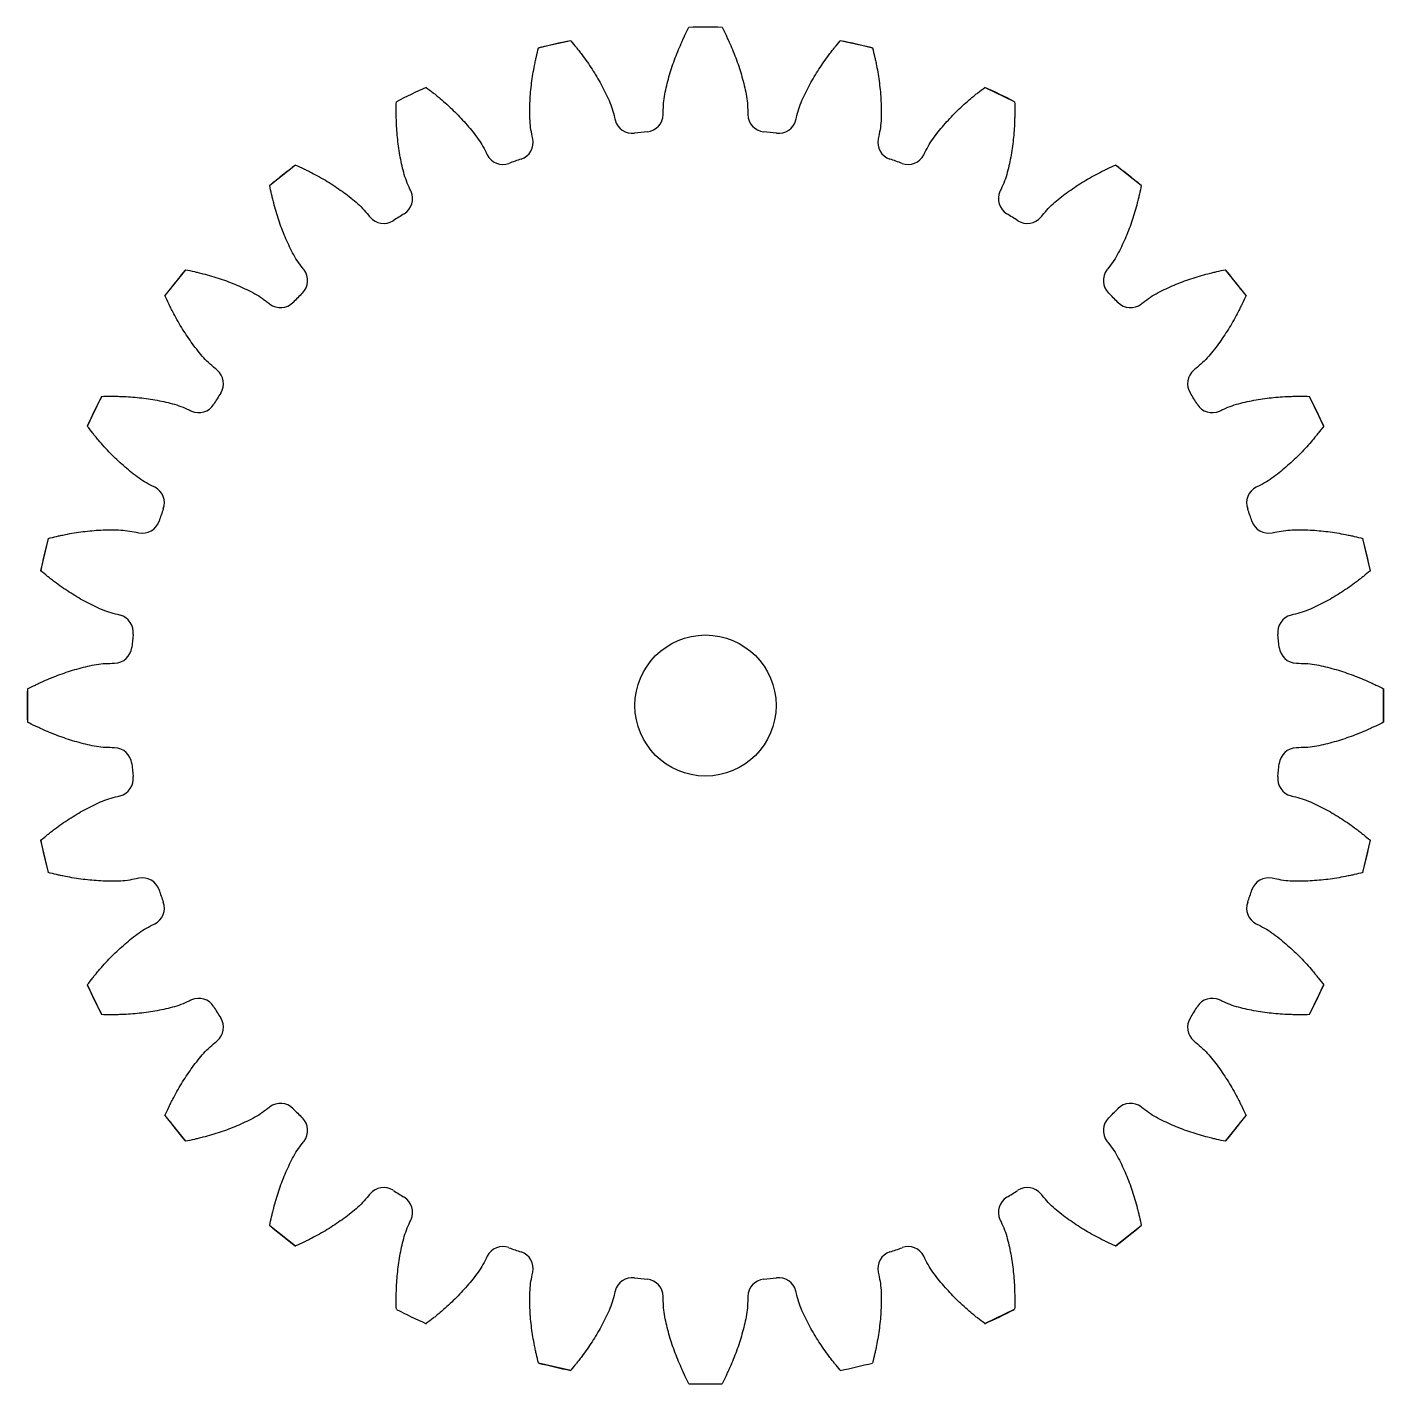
# Model space of a CAD drawing. Header units: inches. Extents: x 0.9 to 97.5, y -1.2 to 16.7.
# Drawn here: x 12.297 to 14.797, y 4.411 to 6.911 of the extents above; entities that cross this region are included whole.
import ezdxf

# ---------------------------------------------------------------- set-up
doc = ezdxf.new("R2010")
doc.units = ezdxf.units.IN
doc.header["$MEASUREMENT"] = 0

msp = doc.modelspace()

# ---------------------------------------------------------------- linework, layer by layer
at = {"color": 7, "linetype": 'Continuous'}
for p, q in [((13.2984, 6.8865), (13.239, 6.873)), ((13.8545, 6.873), (13.7952, 6.8865)), ((14.1164, 6.7741), (14.0615, 6.8005)), ((12.7915, 6.6574), (12.7438, 6.6195)), ((14.3497, 6.6195), (14.3021, 6.6574)), ((12.5888, 6.4644), (12.5508, 6.4168)), ((14.5428, 6.4168), (14.5048, 6.4644)), ((12.4341, 6.2311), (12.4077, 6.1762)), ((14.6859, 6.1762), (14.6595, 6.2311)), ((12.3353, 5.9692), (12.3217, 5.9098)), ((14.7719, 5.9098), (14.7583, 5.9692)), ((12.2972, 5.6919), (12.2972, 5.631)), ((14.7964, 5.631), (14.7964, 5.6919)), ((12.3217, 5.4131), (12.3353, 5.3537)), ((14.7583, 5.3537), (14.7719, 5.4131)), ((12.4077, 5.1467), (12.4341, 5.0918)), ((14.6595, 5.0918), (14.6859, 5.1467)), ((12.5508, 4.9061), (12.5888, 4.8585)), ((14.5048, 4.8585), (14.5428, 4.9061)), ((12.7438, 4.7034), (12.7915, 4.6655)), ((14.3021, 4.6655), (14.3497, 4.7034)), ((14.0615, 4.5224), (14.1164, 4.5488)), ((13.239, 4.4499), (13.2984, 4.4364)), ((13.5163, 4.4118), (13.5772, 4.4118))]:
    msp.add_line(p, q, dxfattribs=at)
msp.add_circle((13.5468, 5.6614), 0.13)
for centre, radius, start, end in [((13.5468, 5.6614), 1.25, 88.6038, 91.3962), ((13.5468, 5.6614), 1.25, 101.461, 104.2533), ((13.5468, 5.6614), 1.25, 75.7467, 78.539), ((13.5468, 5.6614), 1.25, 114.3181, 117.1104), ((13.5468, 5.6614), 1.25, 62.8896, 65.6819), ((13.4364, 6.751), 0.0325, 275.7832, 358.751), ((13.6571, 6.751), 0.0325, 181.249, 264.2168), ((13.4119, 6.7483), 0.0325, 194.1062, 277.0739), ((13.6817, 6.7483), 0.0325, 262.9261, 345.8938), ((13.1967, 6.6992), 0.0325, 288.6404, 11.6081), ((13.5468, 5.6614), 1.0627, 95.7832, 97.0739), ((13.5468, 5.6614), 1.0627, 82.9261, 84.2168), ((13.8968, 6.6992), 0.0325, 168.3919, 251.3596), ((13.1735, 6.691), 0.0325, 206.9633, 289.9311), ((13.9201, 6.691), 0.0325, 250.0689, 333.0367), ((13.5468, 5.6614), 1.25, 127.1753, 129.9676), ((13.5468, 5.6614), 1.0627, 108.6404, 109.9311), ((13.5468, 5.6614), 1.0627, 70.0689, 71.3596), ((13.5468, 5.6614), 1.25, 50.0324, 52.8247), ((12.9746, 6.5953), 0.0325, 301.4975, 24.4652), ((14.119, 6.5953), 0.0325, 155.5348, 238.5025), ((12.9537, 6.5821), 0.0325, 219.8205, 302.7882), ((13.5468, 5.6614), 1.0627, 121.4975, 122.7882), ((13.5468, 5.6614), 1.0627, 57.2118, 58.5025), ((14.1399, 6.5821), 0.0325, 237.2118, 320.1795), ((13.5468, 5.6614), 1.25, 140.0324, 142.8247), ((12.7812, 6.4445), 0.0325, 314.3547, 37.3224), ((14.3124, 6.4445), 0.0325, 142.6776, 225.6453), ((13.5468, 5.6614), 1.25, 37.1753, 39.9676), ((12.7637, 6.4271), 0.0325, 232.6776, 315.6453), ((13.5468, 5.6614), 1.0627, 134.3547, 135.6453), ((13.5468, 5.6614), 1.0627, 44.3547, 45.6453), ((14.3299, 6.4271), 0.0325, 224.3547, 307.3224), ((12.6261, 6.2545), 0.0325, 327.2118, 50.1795), ((14.4675, 6.2545), 0.0325, 129.8205, 212.7882), ((13.5468, 5.6614), 1.25, 152.8896, 155.6819), ((13.5468, 5.6614), 1.0627, 147.2118, 148.5025), ((13.5468, 5.6614), 1.0627, 31.4975, 32.7882), ((13.5468, 5.6614), 1.25, 24.3181, 27.1104), ((12.613, 6.2336), 0.0325, 245.5348, 328.5025), ((14.4806, 6.2336), 0.0325, 211.4975, 294.4652), ((12.5172, 6.0348), 0.0325, 340.0689, 63.0367), ((14.5764, 6.0348), 0.0325, 116.9633, 199.9311), ((12.5091, 6.0115), 0.0325, 258.3919, 341.3596), ((13.5468, 5.6614), 1.0627, 160.0689, 161.3596), ((13.5468, 5.6614), 1.0627, 18.6404, 19.9311), ((14.5845, 6.0115), 0.0325, 198.6404, 281.6081), ((13.5468, 5.6614), 1.25, 165.7467, 168.539), ((13.5468, 5.6614), 1.25, 11.461, 14.2533), ((12.46, 5.7963), 0.0325, 352.9261, 75.8938), ((14.6336, 5.7963), 0.0325, 104.1062, 187.0739), ((13.5468, 5.6614), 1.0627, 172.9261, 174.2168), ((13.5468, 5.6614), 1.0627, 5.7832, 7.0739), ((12.4572, 5.7718), 0.0325, 271.249, 354.2168), ((14.6364, 5.7718), 0.0325, 185.7832, 268.751), ((13.5468, 5.6614), 1.25, 178.6038, 181.3962), ((13.5468, 5.6614), 1.25, 358.6038, 1.3962), ((12.4572, 5.5511), 0.0325, 5.7832, 88.751), ((14.6364, 5.5511), 0.0325, 91.249, 174.2168), ((13.5468, 5.6614), 1.0627, 185.7832, 187.0739), ((13.5468, 5.6614), 1.0627, 352.9261, 354.2168), ((12.46, 5.5266), 0.0325, 284.1062, 7.0739), ((14.6336, 5.5266), 0.0325, 172.9261, 255.8938), ((13.5468, 5.6614), 1.25, 191.461, 194.2533), ((13.5468, 5.6614), 1.25, 345.7467, 348.539), ((12.5091, 5.3114), 0.0325, 18.6404, 101.6081), ((14.5845, 5.3114), 0.0325, 78.3919, 161.3596), ((13.5468, 5.6614), 1.0627, 198.6404, 199.9311), ((13.5468, 5.6614), 1.0627, 340.0689, 341.3596), ((12.5172, 5.2881), 0.0325, 296.9633, 19.9311), ((14.5764, 5.2881), 0.0325, 160.0689, 243.0367), ((13.5468, 5.6614), 1.25, 204.3181, 207.1104), ((13.5468, 5.6614), 1.25, 332.8896, 335.6819), ((12.613, 5.0893), 0.0325, 31.4975, 114.4652), ((13.5468, 5.6614), 1.0627, 211.4975, 212.7882), ((13.5468, 5.6614), 1.0627, 327.2118, 328.5025), ((14.4806, 5.0893), 0.0325, 65.5348, 148.5025), ((12.6261, 5.0684), 0.0325, 309.8205, 32.7882), ((14.4675, 5.0684), 0.0325, 147.2118, 230.1795), ((12.7637, 4.8958), 0.0325, 44.3547, 127.3224), ((14.3299, 4.8958), 0.0325, 52.6776, 135.6453), ((13.5468, 5.6614), 1.25, 217.1753, 219.9676), ((13.5468, 5.6614), 1.0627, 224.3547, 225.6453), ((12.7812, 4.8784), 0.0325, 322.6776, 45.6453), ((14.3124, 4.8784), 0.0325, 134.3547, 217.3224), ((13.5468, 5.6614), 1.0627, 314.3547, 315.6453), ((13.5468, 5.6614), 1.25, 320.0324, 322.8247), ((12.9537, 4.7408), 0.0325, 57.2118, 140.1795), ((13.5468, 5.6614), 1.0627, 237.2118, 238.5025), ((12.9746, 4.7276), 0.0325, 335.5348, 58.5025), ((14.119, 4.7276), 0.0325, 121.4975, 204.4652), ((13.5468, 5.6614), 1.0627, 301.4975, 302.7882), ((14.1399, 4.7408), 0.0325, 39.8205, 122.7882), ((13.5468, 5.6614), 1.25, 230.0324, 232.8247), ((13.5468, 5.6614), 1.25, 307.1753, 309.9676), ((13.1735, 4.6319), 0.0325, 70.0689, 153.0367), ((13.5468, 5.6614), 1.0627, 250.0689, 251.3596), ((13.1967, 4.6237), 0.0325, 348.3919, 71.3596), ((13.8968, 4.6237), 0.0325, 108.6404, 191.6081), ((13.5468, 5.6614), 1.0627, 288.6404, 289.9311), ((13.9201, 4.6319), 0.0325, 26.9633, 109.9311), ((13.4119, 4.5746), 0.0325, 82.9261, 165.8938), ((13.5468, 5.6614), 1.0627, 262.9261, 264.2168), ((13.4364, 4.5719), 0.0325, 1.249, 84.2168), ((13.6571, 4.5719), 0.0325, 95.7832, 178.751), ((13.5468, 5.6614), 1.0627, 275.7832, 277.0739), ((13.6817, 4.5746), 0.0325, 14.1062, 97.0739), ((13.5468, 5.6614), 1.25, 242.8896, 245.6819), ((13.5468, 5.6614), 1.25, 294.3181, 297.1104), ((13.5468, 5.6614), 1.25, 255.7467, 258.539), ((13.5468, 5.6614), 1.25, 281.461, 284.2533), ((13.5468, 5.6614), 1.25, 268.6038, 271.3962)]:
    msp.add_arc(centre, radius, start, end, dxfattribs=at)
for points, start_tangent, end_tangent in [([(13.5059, 6.8899), (13.509, 6.8964), (13.5163, 6.9111)], (0.00499, 0.010672), (0.005397, 0.010471)), ([(13.5772, 6.9111), (13.5846, 6.8964), (13.5876, 6.8899)], (0.005397, -0.010471), (0.00499, -0.010672)), ([(13.2984, 6.8865), (13.3088, 6.8738), (13.3133, 6.8682)], (0.007592, -0.009007), (0.007239, -0.009294)), ([(13.4689, 6.7503), (13.469, 6.755), (13.4696, 6.7714), (13.4719, 6.7877), (13.4754, 6.8038), (13.4795, 6.8197), (13.4843, 6.8354), (13.4896, 6.851), (13.4956, 6.8663), (13.5021, 6.8814), (13.5059, 6.8899)], (0.001587, 0.072808), (0.030823, 0.065927)), ([(13.5876, 6.8899), (13.5915, 6.8814), (13.598, 6.8663), (13.6039, 6.851), (13.6093, 6.8354), (13.614, 6.8197), (13.6182, 6.8038), (13.6216, 6.7877), (13.6239, 6.7714), (13.6246, 6.755), (13.6247, 6.7503)], (0.030823, -0.065927), (0.001587, -0.072808)), ([(13.7803, 6.8682), (13.7847, 6.8738), (13.7952, 6.8865)], (0.007239, 0.009294), (0.007592, 0.009007)), ([(13.2286, 6.7057), (13.2276, 6.7103), (13.2246, 6.7264), (13.2232, 6.7428), (13.223, 6.7592), (13.2235, 6.7757), (13.2246, 6.7921), (13.2264, 6.8084), (13.2288, 6.8247), (13.2317, 6.8409), (13.2336, 6.85)], (-0.014654, 0.071336), (0.015381, 0.071133)), ([(13.2336, 6.85), (13.2351, 6.857), (13.239, 6.873)], (0.00249, 0.011515), (0.002932, 0.01141)), ([(13.3133, 6.8682), (13.3189, 6.8608), (13.3286, 6.8475), (13.3378, 6.8339), (13.3465, 6.8199), (13.3546, 6.8056), (13.3622, 6.791), (13.3692, 6.7761), (13.375, 6.7608), (13.3793, 6.7449), (13.3804, 6.7404)], (0.044721, -0.057415), (0.017749, -0.070629)), ([(13.7132, 6.7404), (13.7143, 6.7449), (13.7186, 6.7608), (13.7244, 6.7761), (13.7314, 6.791), (13.739, 6.8056), (13.7471, 6.8199), (13.7558, 6.8339), (13.765, 6.8475), (13.7746, 6.8608), (13.7803, 6.8682)], (0.017749, 0.070629), (0.044721, 0.057415)), ([(13.8545, 6.873), (13.8584, 6.857), (13.86, 6.85)], (0.002932, -0.01141), (0.00249, -0.011515)), ([(13.86, 6.85), (13.8619, 6.8409), (13.8648, 6.8247), (13.8672, 6.8084), (13.869, 6.7921), (13.8701, 6.7757), (13.8706, 6.7592), (13.8704, 6.7428), (13.869, 6.7264), (13.866, 6.7103), (13.865, 6.7057)], (0.015381, -0.071133), (-0.014654, -0.071336)), ([(13.032, 6.8005), (13.045, 6.7905), (13.0506, 6.786)], (0.009406, -0.007092), (0.009126, -0.00745)), ([(14.043, 6.786), (14.0485, 6.7905), (14.0615, 6.8005)], (0.009126, 0.00745), (0.009406, 0.007092)), ([(13.0506, 6.786), (13.0578, 6.78), (13.0701, 6.7692), (13.0821, 6.758), (13.0937, 6.7463), (13.1048, 6.7342), (13.1155, 6.7216), (13.1256, 6.7086), (13.1347, 6.695), (13.1424, 6.6804), (13.1445, 6.6763)], (0.056376, -0.046024), (0.03302, -0.064909)), ([(13.9491, 6.6763), (13.9512, 6.6804), (13.9589, 6.695), (13.968, 6.7086), (13.9781, 6.7216), (13.9888, 6.7342), (13.9999, 6.7463), (14.0114, 6.758), (14.0234, 6.7692), (14.0358, 6.78), (14.043, 6.786)], (0.03302, 0.064909), (0.056376, 0.046024)), ([(12.977, 6.7505), (12.9769, 6.7577), (12.9772, 6.7741)], (-0.000135, 0.01178), (0.00032, 0.011776)), ([(13.0042, 6.6087), (13.0022, 6.6129), (12.9957, 6.628), (12.9907, 6.6437), (12.9868, 6.6597), (12.9837, 6.6758), (12.9811, 6.6921), (12.9792, 6.7084), (12.9779, 6.7248), (12.9771, 6.7412), (12.977, 6.7505)], (-0.03016, 0.066286), (-0.000834, 0.072772)), ([(14.1166, 6.7505), (14.1164, 6.7412), (14.1157, 6.7248), (14.1144, 6.7084), (14.1125, 6.6921), (14.1099, 6.6758), (14.1067, 6.6597), (14.1029, 6.6437), (14.0979, 6.628), (14.0913, 6.6129), (14.0894, 6.6087)], (-0.000834, -0.072772), (-0.03016, -0.066286)), ([(14.1164, 6.7741), (14.1167, 6.7577), (14.1166, 6.7505)], (0.00032, -0.011776), (-0.000135, -0.01178)), ([(12.7915, 6.6574), (12.8064, 6.6505), (12.8128, 6.6474)], (0.010748, -0.004821), (0.010555, -0.005233)), ([(14.2808, 6.6474), (14.2872, 6.6505), (14.3021, 6.6574)], (0.010555, 0.005233), (0.010748, 0.004821)), ([(12.8128, 6.6474), (12.8211, 6.6432), (12.8356, 6.6354), (12.8498, 6.6271), (12.8637, 6.6183), (12.8772, 6.6089), (12.8904, 6.5991), (12.9031, 6.5887), (12.915, 6.5774), (12.9258, 6.5649), (12.9288, 6.5613)], (0.065204, -0.032326), (0.046636, -0.055934)), ([(14.1648, 6.5613), (14.1678, 6.5649), (14.1785, 6.5774), (14.1905, 6.5887), (14.2032, 6.5991), (14.2164, 6.6089), (14.2299, 6.6183), (14.2438, 6.6271), (14.258, 6.6354), (14.2725, 6.6432), (14.2808, 6.6474)], (0.046636, 0.055934), (0.065204, 0.032326)), ([(12.7489, 6.5964), (12.7473, 6.6034), (12.7438, 6.6195)], (-0.002753, 0.011455), (-0.002309, 0.011552)), ([(14.3497, 6.6195), (14.3463, 6.6034), (14.3447, 6.5964)], (-0.002309, -0.011552), (-0.002753, -0.011455)), ([(12.807, 6.4642), (12.8042, 6.4679), (12.7944, 6.4812), (12.786, 6.4953), (12.7788, 6.5101), (12.7721, 6.5251), (12.766, 6.5403), (12.7604, 6.5558), (12.7555, 6.5715), (12.7512, 6.5874), (12.7489, 6.5964)], (-0.044154, 0.057913), (-0.017006, 0.070762)), ([(14.3447, 6.5964), (14.3424, 6.5874), (14.3381, 6.5715), (14.3331, 6.5558), (14.3276, 6.5403), (14.3215, 6.5251), (14.3148, 6.5101), (14.3075, 6.4953), (14.2992, 6.4812), (14.2894, 6.4679), (14.2866, 6.4642)], (-0.017006, -0.070762), (-0.044154, -0.057913)), ([(12.5888, 6.4644), (12.6049, 6.461), (12.6118, 6.4593)], (0.011552, -0.002309), (0.011455, -0.002753)), ([(12.6118, 6.4593), (12.6208, 6.4571), (12.6367, 6.4527), (12.6524, 6.4478), (12.6679, 6.4423), (12.6832, 6.4362), (12.6982, 6.4295), (12.7129, 6.4222), (12.7271, 6.4138), (12.7403, 6.4041), (12.744, 6.4012)], (0.070762, -0.017006), (0.057913, -0.044154)), ([(14.3496, 6.4012), (14.3533, 6.4041), (14.3665, 6.4138), (14.3807, 6.4222), (14.3954, 6.4295), (14.4104, 6.4362), (14.4257, 6.4423), (14.4412, 6.4478), (14.4569, 6.4527), (14.4727, 6.4571), (14.4818, 6.4593)], (0.057913, 0.044154), (0.070762, 0.017006)), ([(14.4818, 6.4593), (14.4887, 6.461), (14.5048, 6.4644)], (0.011455, 0.002753), (0.011552, 0.002309)), ([(12.5608, 6.3955), (12.5577, 6.4018), (12.5508, 6.4168)], (-0.005233, 0.010555), (-0.004821, 0.010748)), ([(14.5428, 6.4168), (14.5359, 6.4018), (14.5327, 6.3955)], (-0.004821, -0.010748), (-0.005233, -0.010555)), ([(12.6469, 6.2795), (12.6433, 6.2824), (12.6309, 6.2932), (12.6196, 6.3051), (12.6092, 6.3179), (12.5993, 6.331), (12.59, 6.3446), (12.5811, 6.3584), (12.5728, 6.3726), (12.5651, 6.3871), (12.5608, 6.3955)], (-0.055934, 0.046636), (-0.032326, 0.065204)), ([(14.5327, 6.3955), (14.5285, 6.3871), (14.5207, 6.3726), (14.5124, 6.3584), (14.5036, 6.3446), (14.4943, 6.331), (14.4844, 6.3179), (14.474, 6.3051), (14.4627, 6.2932), (14.4502, 6.2824), (14.4467, 6.2795)], (-0.032326, -0.065204), (-0.055934, -0.046636)), ([(12.4341, 6.2311), (12.4506, 6.2313), (12.4577, 6.2313)], (0.011776, 0.00032), (0.01178, -0.000135)), ([(12.4577, 6.2313), (12.467, 6.2311), (12.4834, 6.2304), (12.4998, 6.229), (12.5162, 6.2271), (12.5324, 6.2246), (12.5486, 6.2214), (12.5645, 6.2176), (12.5802, 6.2125), (12.5953, 6.206), (12.5995, 6.204)], (0.072772, -0.000834), (0.066286, -0.03016)), ([(14.4941, 6.204), (14.4983, 6.206), (14.5134, 6.2125), (14.529, 6.2176), (14.545, 6.2214), (14.5612, 6.2246), (14.5774, 6.2271), (14.5937, 6.229), (14.6101, 6.2304), (14.6266, 6.2311), (14.6359, 6.2313)], (0.066286, 0.03016), (0.072772, 0.000834)), ([(14.6359, 6.2313), (14.643, 6.2313), (14.6595, 6.2311)], (0.01178, 0.000135), (0.011776, -0.00032)), ([(12.4222, 6.1577), (12.4178, 6.1632), (12.4077, 6.1762)], (-0.00745, 0.009126), (-0.007092, 0.009406)), ([(14.6859, 6.1762), (14.6758, 6.1632), (14.6713, 6.1577)], (-0.007092, -0.009406), (-0.00745, -0.009126)), ([(12.532, 6.0637), (12.5278, 6.0658), (12.5133, 6.0735), (12.4996, 6.0827), (12.4866, 6.0928), (12.4741, 6.1034), (12.4619, 6.1145), (12.4503, 6.1261), (12.439, 6.1381), (12.4282, 6.1505), (12.4222, 6.1577)], (-0.064909, 0.03302), (-0.046024, 0.056376)), ([(14.6713, 6.1577), (14.6654, 6.1505), (14.6546, 6.1381), (14.6433, 6.1261), (14.6316, 6.1145), (14.6195, 6.1034), (14.607, 6.0928), (14.594, 6.0827), (14.5803, 6.0735), (14.5658, 6.0658), (14.5616, 6.0637)], (-0.046024, -0.056376), (-0.064909, -0.03302)), ([(12.3582, 5.9746), (12.3673, 5.9765), (12.3835, 5.9795), (12.3998, 5.9818), (12.4161, 5.9836), (12.4325, 5.9847), (12.449, 5.9852), (12.4654, 5.985), (12.4818, 5.9836), (12.498, 5.9806), (12.5025, 5.9797)], (0.071133, 0.015381), (0.071336, -0.014654)), ([(14.591, 5.9797), (14.5956, 5.9806), (14.6118, 5.9836), (14.6281, 5.985), (14.6446, 5.9852), (14.661, 5.9847), (14.6774, 5.9836), (14.6938, 5.9818), (14.7101, 5.9795), (14.7262, 5.9765), (14.7354, 5.9746)], (0.071336, 0.014654), (0.071133, -0.015381)), ([(12.3353, 5.9692), (12.3512, 5.9731), (12.3582, 5.9746)], (0.01141, 0.002932), (0.011515, 0.00249)), ([(14.7354, 5.9746), (14.7423, 5.9731), (14.7583, 5.9692)], (0.011515, -0.00249), (0.01141, -0.002932)), ([(12.34, 5.895), (12.3344, 5.8994), (12.3217, 5.9098)], (-0.009294, 0.007239), (-0.009007, 0.007592)), ([(14.7719, 5.9098), (14.7592, 5.8994), (14.7536, 5.895)], (-0.009007, -0.007592), (-0.009294, -0.007239)), ([(12.4679, 5.8278), (12.4634, 5.829), (12.4475, 5.8332), (12.4321, 5.8391), (12.4172, 5.8461), (12.4026, 5.8536), (12.3883, 5.8618), (12.3744, 5.8704), (12.3607, 5.8796), (12.3474, 5.8893), (12.34, 5.895)], (-0.070629, 0.017749), (-0.057415, 0.044721)), ([(14.7536, 5.895), (14.7462, 5.8893), (14.7329, 5.8796), (14.7192, 5.8704), (14.7053, 5.8618), (14.691, 5.8536), (14.6764, 5.8461), (14.6615, 5.8391), (14.6461, 5.8332), (14.6302, 5.829), (14.6257, 5.8278)], (-0.057415, -0.044721), (-0.070629, -0.017749)), ([(12.3183, 5.7023), (12.3268, 5.7062), (12.3419, 5.7127), (12.3572, 5.7186), (12.3728, 5.7239), (12.3885, 5.7287), (12.4045, 5.7328), (12.4205, 5.7363), (12.4368, 5.7386), (12.4532, 5.7392), (12.4579, 5.7393)], (0.065927, 0.030823), (0.072808, 0.001587)), ([(14.6357, 5.7393), (14.6403, 5.7392), (14.6568, 5.7386), (14.673, 5.7363), (14.6891, 5.7328), (14.705, 5.7287), (14.7208, 5.7239), (14.7363, 5.7186), (14.7517, 5.7127), (14.7668, 5.7062), (14.7753, 5.7023)], (0.072808, -0.001587), (0.065927, -0.030823)), ([(12.2972, 5.6919), (12.3119, 5.6992), (12.3183, 5.7023)], (0.010471, 0.005397), (0.010672, 0.00499)), ([(14.7753, 5.7023), (14.7817, 5.6992), (14.7964, 5.6919)], (0.010672, -0.00499), (0.010471, -0.005397)), ([(12.3183, 5.6206), (12.3119, 5.6236), (12.2972, 5.631)], (-0.010672, 0.00499), (-0.010471, 0.005397)), ([(14.7964, 5.631), (14.7817, 5.6236), (14.7753, 5.6206)], (-0.010471, -0.005397), (-0.010672, -0.00499)), ([(12.4579, 5.5836), (12.4532, 5.5837), (12.4368, 5.5843), (12.4205, 5.5866), (12.4045, 5.5901), (12.3885, 5.5942), (12.3728, 5.599), (12.3572, 5.6043), (12.3419, 5.6102), (12.3268, 5.6167), (12.3183, 5.6206)], (-0.072808, 0.001587), (-0.065927, 0.030823)), ([(14.7753, 5.6206), (14.7668, 5.6167), (14.7517, 5.6102), (14.7363, 5.6043), (14.7208, 5.599), (14.705, 5.5942), (14.6891, 5.5901), (14.673, 5.5866), (14.6568, 5.5843), (14.6403, 5.5837), (14.6357, 5.5836)], (-0.065927, -0.030823), (-0.072808, -0.001587)), ([(12.34, 5.4279), (12.3474, 5.4336), (12.3607, 5.4433), (12.3744, 5.4525), (12.3883, 5.4611), (12.4026, 5.4693), (12.4172, 5.4768), (12.4321, 5.4838), (12.4475, 5.4897), (12.4634, 5.4939), (12.4679, 5.4951)], (0.057415, 0.044721), (0.070629, 0.017749)), ([(14.6257, 5.4951), (14.6302, 5.4939), (14.6461, 5.4897), (14.6615, 5.4838), (14.6764, 5.4768), (14.691, 5.4693), (14.7053, 5.4611), (14.7192, 5.4525), (14.7329, 5.4433), (14.7462, 5.4336), (14.7536, 5.4279)], (0.070629, -0.017749), (0.057415, -0.044721)), ([(12.3217, 5.4131), (12.3344, 5.4235), (12.34, 5.4279)], (0.009007, 0.007592), (0.009294, 0.007239)), ([(14.7536, 5.4279), (14.7592, 5.4235), (14.7719, 5.4131)], (0.009294, -0.007239), (0.009007, -0.007592)), ([(12.3582, 5.3482), (12.3512, 5.3498), (12.3353, 5.3537)], (-0.011515, 0.00249), (-0.01141, 0.002932)), ([(14.7583, 5.3537), (14.7423, 5.3498), (14.7354, 5.3482)], (-0.01141, -0.002932), (-0.011515, -0.00249)), ([(12.5025, 5.3432), (12.498, 5.3423), (12.4818, 5.3392), (12.4654, 5.3378), (12.449, 5.3377), (12.4325, 5.3382), (12.4161, 5.3393), (12.3998, 5.341), (12.3835, 5.3434), (12.3673, 5.3464), (12.3582, 5.3482)], (-0.071336, -0.014654), (-0.071133, 0.015381)), ([(14.7354, 5.3482), (14.7262, 5.3464), (14.7101, 5.3434), (14.6938, 5.341), (14.6774, 5.3393), (14.661, 5.3382), (14.6446, 5.3377), (14.6281, 5.3378), (14.6118, 5.3392), (14.5956, 5.3423), (14.591, 5.3432)], (-0.071133, -0.015381), (-0.071336, 0.014654)), ([(12.4222, 5.1652), (12.4282, 5.1724), (12.439, 5.1848), (12.4503, 5.1968), (12.4619, 5.2084), (12.4741, 5.2195), (12.4866, 5.2301), (12.4996, 5.2402), (12.5133, 5.2493), (12.5278, 5.257), (12.532, 5.2591)], (0.046024, 0.056376), (0.064909, 0.03302)), ([(14.5616, 5.2591), (14.5658, 5.257), (14.5803, 5.2493), (14.594, 5.2402), (14.607, 5.2301), (14.6195, 5.2195), (14.6316, 5.2084), (14.6433, 5.1968), (14.6546, 5.1848), (14.6654, 5.1724), (14.6713, 5.1652)], (0.064909, -0.03302), (0.046024, -0.056376)), ([(12.4077, 5.1467), (12.4178, 5.1597), (12.4222, 5.1652)], (0.007092, 0.009406), (0.00745, 0.009126)), ([(14.6713, 5.1652), (14.6758, 5.1597), (14.6859, 5.1467)], (0.00745, -0.009126), (0.007092, -0.009406)), ([(12.5995, 5.1188), (12.5953, 5.1169), (12.5802, 5.1103), (12.5645, 5.1053), (12.5486, 5.1015), (12.5324, 5.0983), (12.5162, 5.0958), (12.4998, 5.0938), (12.4834, 5.0925), (12.467, 5.0918), (12.4577, 5.0916)], (-0.066286, -0.03016), (-0.072772, -0.000834)), ([(14.6359, 5.0916), (14.6266, 5.0918), (14.6101, 5.0925), (14.5937, 5.0938), (14.5774, 5.0958), (14.5612, 5.0983), (14.545, 5.1015), (14.529, 5.1053), (14.5134, 5.1103), (14.4983, 5.1169), (14.4941, 5.1188)], (-0.072772, 0.000834), (-0.066286, 0.03016)), ([(12.4577, 5.0916), (12.4506, 5.0916), (12.4341, 5.0918)], (-0.01178, -0.000135), (-0.011776, 0.00032)), ([(14.6595, 5.0918), (14.643, 5.0916), (14.6359, 5.0916)], (-0.011776, -0.00032), (-0.01178, 0.000135)), ([(12.5608, 4.9274), (12.5651, 4.9358), (12.5728, 4.9502), (12.5811, 4.9644), (12.59, 4.9783), (12.5993, 4.9919), (12.6092, 5.005), (12.6196, 5.0178), (12.6309, 5.0297), (12.6433, 5.0404), (12.6469, 5.0434)], (0.032326, 0.065204), (0.055934, 0.046636)), ([(14.4467, 5.0434), (14.4502, 5.0404), (14.4627, 5.0297), (14.474, 5.0178), (14.4844, 5.005), (14.4943, 4.9919), (14.5036, 4.9783), (14.5124, 4.9644), (14.5207, 4.9502), (14.5285, 4.9358), (14.5327, 4.9274)], (0.055934, -0.046636), (0.032326, -0.065204)), ([(12.5508, 4.9061), (12.5577, 4.921), (12.5608, 4.9274)], (0.004821, 0.010748), (0.005233, 0.010555)), ([(14.5327, 4.9274), (14.5359, 4.921), (14.5428, 4.9061)], (0.005233, -0.010555), (0.004821, -0.010748)), ([(12.744, 4.9217), (12.7403, 4.9188), (12.7271, 4.9091), (12.7129, 4.9007), (12.6982, 4.8934), (12.6832, 4.8867), (12.6679, 4.8806), (12.6524, 4.8751), (12.6367, 4.8702), (12.6208, 4.8658), (12.6118, 4.8636)], (-0.057913, -0.044154), (-0.070762, -0.017006)), ([(14.4818, 4.8636), (14.4727, 4.8658), (14.4569, 4.8702), (14.4412, 4.8751), (14.4257, 4.8806), (14.4104, 4.8867), (14.3954, 4.8934), (14.3807, 4.9007), (14.3665, 4.9091), (14.3533, 4.9188), (14.3496, 4.9217)], (-0.070762, 0.017006), (-0.057913, 0.044154)), ([(12.6118, 4.8636), (12.6049, 4.8619), (12.5888, 4.8585)], (-0.011455, -0.002753), (-0.011552, -0.002309)), ([(12.7489, 4.7264), (12.7512, 4.7355), (12.7555, 4.7514), (12.7604, 4.767), (12.766, 4.7825), (12.7721, 4.7978), (12.7788, 4.8128), (12.786, 4.8276), (12.7944, 4.8417), (12.8042, 4.855), (12.807, 4.8587)], (0.017006, 0.070762), (0.044154, 0.057913)), ([(14.2866, 4.8587), (14.2894, 4.855), (14.2992, 4.8417), (14.3075, 4.8276), (14.3148, 4.8128), (14.3215, 4.7978), (14.3276, 4.7825), (14.3331, 4.767), (14.3381, 4.7514), (14.3424, 4.7355), (14.3447, 4.7264)], (0.044154, -0.057913), (0.017006, -0.070762)), ([(14.5048, 4.8585), (14.4887, 4.8619), (14.4818, 4.8636)], (-0.011552, 0.002309), (-0.011455, 0.002753)), ([(12.9288, 4.7616), (12.9258, 4.758), (12.915, 4.7455), (12.9031, 4.7342), (12.8904, 4.7238), (12.8772, 4.714), (12.8637, 4.7046), (12.8498, 4.6958), (12.8356, 4.6875), (12.8211, 4.6797), (12.8128, 4.6755)], (-0.046636, -0.055934), (-0.065204, -0.032326)), ([(14.2808, 4.6755), (14.2725, 4.6797), (14.258, 4.6875), (14.2438, 4.6958), (14.2299, 4.7046), (14.2164, 4.714), (14.2032, 4.7238), (14.1905, 4.7342), (14.1785, 4.7455), (14.1678, 4.758), (14.1648, 4.7616)], (-0.065204, 0.032326), (-0.046636, 0.055934)), ([(12.7438, 4.7034), (12.7473, 4.7195), (12.7489, 4.7264)], (0.002309, 0.011552), (0.002753, 0.011455)), ([(14.3447, 4.7264), (14.3463, 4.7195), (14.3497, 4.7034)], (0.002753, -0.011455), (0.002309, -0.011552)), ([(12.977, 4.5723), (12.9771, 4.5817), (12.9779, 4.5981), (12.9792, 4.6145), (12.9811, 4.6308), (12.9837, 4.6471), (12.9868, 4.6632), (12.9907, 4.6792), (12.9957, 4.6949), (13.0022, 4.7099), (13.0042, 4.7142)], (0.000834, 0.072772), (0.03016, 0.066286)), ([(14.0894, 4.7142), (14.0913, 4.7099), (14.0979, 4.6949), (14.1029, 4.6792), (14.1067, 4.6632), (14.1099, 4.6471), (14.1125, 4.6308), (14.1144, 4.6145), (14.1157, 4.5981), (14.1164, 4.5817), (14.1166, 4.5723)], (0.03016, -0.066286), (0.000834, -0.072772)), ([(12.8128, 4.6755), (12.8064, 4.6724), (12.7915, 4.6655)], (-0.010555, -0.005233), (-0.010748, -0.004821)), ([(14.3021, 4.6655), (14.2872, 4.6724), (14.2808, 4.6755)], (-0.010748, 0.004821), (-0.010555, 0.005233)), ([(13.1445, 4.6466), (13.1424, 4.6424), (13.1347, 4.6279), (13.1256, 4.6142), (13.1155, 4.6013), (13.1048, 4.5887), (13.0937, 4.5766), (13.0821, 4.5649), (13.0701, 4.5537), (13.0578, 4.5428), (13.0506, 4.5369)], (-0.03302, -0.064909), (-0.056376, -0.046024)), ([(14.043, 4.5369), (14.0358, 4.5428), (14.0234, 4.5537), (14.0114, 4.5649), (13.9999, 4.5766), (13.9888, 4.5887), (13.9781, 4.6013), (13.968, 4.6142), (13.9589, 4.6279), (13.9512, 4.6424), (13.9491, 4.6466)], (-0.056376, 0.046024), (-0.03302, 0.064909)), ([(13.2336, 4.4728), (13.2317, 4.482), (13.2288, 4.4982), (13.2264, 4.5144), (13.2246, 4.5308), (13.2235, 4.5472), (13.223, 4.5636), (13.2232, 4.5801), (13.2246, 4.5965), (13.2276, 4.6126), (13.2286, 4.6172)], (-0.015381, 0.071133), (0.014654, 0.071336)), ([(13.865, 4.6172), (13.866, 4.6126), (13.869, 4.5965), (13.8704, 4.5801), (13.8706, 4.5636), (13.8701, 4.5472), (13.869, 4.5308), (13.8672, 4.5144), (13.8648, 4.4982), (13.8619, 4.482), (13.86, 4.4728)], (0.014654, -0.071336), (-0.015381, -0.071133)), ([(13.3804, 4.5825), (13.3793, 4.578), (13.375, 4.5621), (13.3692, 4.5468), (13.3622, 4.5319), (13.3546, 4.5173), (13.3465, 4.503), (13.3378, 4.489), (13.3286, 4.4754), (13.3189, 4.4621), (13.3133, 4.4547)], (-0.017749, -0.070629), (-0.044721, -0.057415)), ([(13.7803, 4.4547), (13.7746, 4.4621), (13.765, 4.4754), (13.7558, 4.489), (13.7471, 4.503), (13.739, 4.5173), (13.7314, 4.5319), (13.7244, 4.5468), (13.7186, 4.5621), (13.7143, 4.578), (13.7132, 4.5825)], (-0.044721, 0.057415), (-0.017749, 0.070629)), ([(12.9772, 4.5488), (12.9769, 4.5652), (12.977, 4.5723)], (-0.00032, 0.011776), (0.000135, 0.01178)), ([(13.5059, 4.433), (13.5021, 4.4414), (13.4956, 4.4566), (13.4896, 4.4719), (13.4843, 4.4875), (13.4795, 4.5032), (13.4754, 4.5191), (13.4719, 4.5352), (13.4696, 4.5515), (13.469, 4.5679), (13.4689, 4.5726)], (-0.030823, 0.065927), (-0.001587, 0.072808)), ([(13.6247, 4.5726), (13.6246, 4.5679), (13.6239, 4.5515), (13.6216, 4.5352), (13.6182, 4.5191), (13.614, 4.5032), (13.6093, 4.4875), (13.6039, 4.4719), (13.598, 4.4566), (13.5915, 4.4414), (13.5876, 4.433)], (-0.001587, -0.072808), (-0.030823, -0.065927)), ([(14.1166, 4.5723), (14.1167, 4.5652), (14.1164, 4.5488)], (0.000135, -0.01178), (-0.00032, -0.011776)), ([(13.0506, 4.5369), (13.045, 4.5324), (13.032, 4.5224)], (-0.009126, -0.00745), (-0.009406, -0.007092)), ([(14.0615, 4.5224), (14.0485, 4.5324), (14.043, 4.5369)], (-0.009406, 0.007092), (-0.009126, 0.00745)), ([(13.239, 4.4499), (13.2351, 4.4659), (13.2336, 4.4728)], (-0.002932, 0.01141), (-0.00249, 0.011515)), ([(13.3133, 4.4547), (13.3088, 4.4491), (13.2984, 4.4364)], (-0.007239, -0.009294), (-0.007592, -0.009007)), ([(13.7952, 4.4364), (13.7847, 4.4491), (13.7803, 4.4547)], (-0.007592, 0.009007), (-0.007239, 0.009294)), ([(13.86, 4.4728), (13.8584, 4.4659), (13.8545, 4.4499)], (-0.00249, -0.011515), (-0.002932, -0.01141)), ([(13.5163, 4.4118), (13.509, 4.4265), (13.5059, 4.433)], (-0.005397, 0.010471), (-0.00499, 0.010672)), ([(13.5876, 4.433), (13.5846, 4.4265), (13.5772, 4.4118)], (-0.00499, -0.010672), (-0.005397, -0.010471))]:
    msp.add_spline(points, degree=3, dxfattribs=dict(at, start_tangent=start_tangent, end_tangent=end_tangent))

doc.saveas('drawing.dxf')
